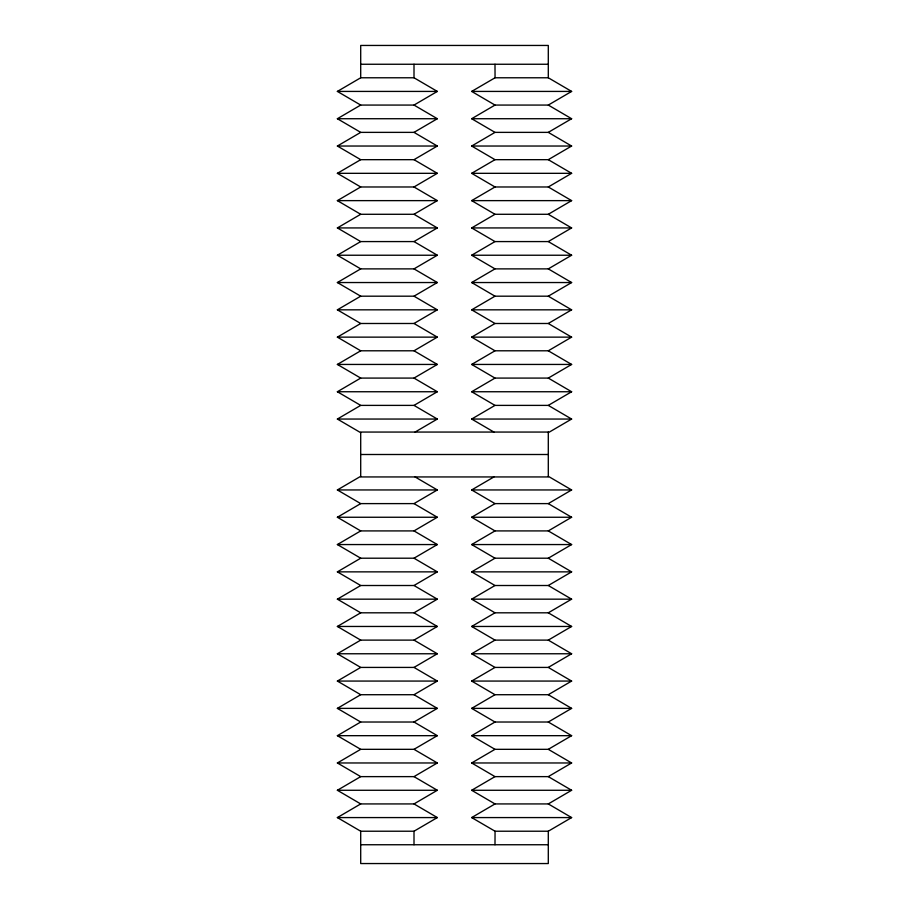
<?xml version="1.0" encoding="UTF-8"?>
<svg xmlns="http://www.w3.org/2000/svg" width="909" height="909" viewBox="0 0 909 909"><rect width="100%" height="100%" fill="white"/><g stroke="black" fill="none" stroke-linecap="round" stroke-linejoin="round"><path stroke-width="1.36" d="M494.996 844.745L495.053 831.224L471.669 817.577L494.996 803.931L548.297 803.931L571.625 817.577L548.297 831.224L495.007 831.224M337.375 91.423L360.703 77.776L414.004 77.776L437.331 91.423L414.004 105.069L360.703 105.069L337.375 91.423L437.331 91.423M360.703 132.373L337.375 146.031L360.703 159.677L414.004 159.677L437.331 146.031L414.004 132.373L360.703 132.373L337.375 118.727L360.703 105.069M471.669 91.423L495.053 77.776L548.297 77.776L571.625 91.423L548.297 105.069L494.996 105.069L471.669 91.423L571.625 91.423M414.004 159.677L437.331 173.324L414.004 186.981L360.703 186.981L337.375 173.324L360.703 159.677M414.004 132.373L437.331 118.727L414.004 105.069M494.996 132.373L471.669 146.031L494.996 159.677L548.297 159.677L571.625 146.031L548.297 132.373L494.996 132.373L471.669 118.727L494.996 105.069M414.004 186.981L437.331 200.628L414.004 214.285L360.703 214.285L337.375 200.628L360.703 186.981M414.004 268.882L437.331 282.54L414.004 296.186L360.703 296.186L337.375 282.54L360.703 268.882L414.004 268.882L437.331 255.236L414.004 241.578L360.703 241.578L337.375 227.932L360.703 214.285M548.297 159.677L571.625 173.324L548.297 186.981L494.996 186.981L471.669 173.324L494.996 159.677M360.703 268.882L337.375 255.236L360.703 241.578M548.297 132.373L571.625 118.727L548.297 105.069M548.297 186.981L571.625 200.628L548.297 214.285L494.996 214.285L471.669 200.628L494.996 186.981M414.004 241.578L437.331 227.932L414.004 214.285M548.297 268.882L571.625 282.54L548.297 296.186L494.996 296.186L471.669 282.54L494.996 268.882L548.297 268.882L571.625 255.236L548.297 241.578L494.996 241.578L471.669 227.932L494.996 214.285M414.004 350.794L437.331 364.441L414.004 378.087L360.703 378.087L337.375 364.441L360.703 350.794L414.004 350.794L437.331 337.137L414.004 323.49L360.703 323.49L337.375 309.833L360.703 296.186M494.996 268.882L471.669 255.236L494.996 241.578M360.703 350.794L337.375 337.137L360.703 323.49M548.297 241.578L571.625 227.932L548.297 214.285M414.004 323.49L437.331 309.833L414.004 296.186M493.905 432.059L471.669 419.049L494.996 405.391L548.297 405.391L571.625 391.745L548.297 378.087L494.996 378.087L471.669 364.441L494.996 350.794L548.297 350.794L571.625 337.137L548.297 323.49L494.996 323.49L471.669 309.833L494.996 296.186M414.004 378.087L437.331 391.745L414.004 405.391L360.703 405.391L337.375 391.745L360.703 378.087M494.996 350.794L471.669 337.137L494.996 323.49M360.703 432.695L337.375 419.049L360.703 405.391M548.297 323.49L571.625 309.833L548.297 296.186M494.996 405.391L471.669 391.745L494.996 378.087M415.095 432.059L437.331 419.049L414.004 405.391M415.095 476.941L437.331 489.951L414.004 503.609L360.703 503.609L337.375 489.951L360.703 476.305M548.297 378.087L571.625 364.441L548.297 350.794M414.004 612.814L437.331 626.46L414.004 640.118L360.703 640.118L337.375 626.46L360.703 612.814L414.004 612.814L437.331 599.167L414.004 585.51L360.703 585.51L337.375 571.863L360.703 558.206L414.004 558.206L437.331 544.559L414.004 530.913L360.703 530.913L337.375 517.255L360.703 503.609M360.703 558.206L337.375 544.559L360.703 530.913M548.297 432.695L571.625 419.049L548.297 405.391M548.297 476.305L571.625 489.951L548.297 503.609L494.996 503.609L471.669 489.951L493.905 476.941M414.004 530.913L437.331 517.255L414.004 503.609M548.297 612.814L571.625 626.46L548.297 640.118L494.996 640.118L471.669 626.46L494.996 612.814L548.297 612.814L571.625 599.167L548.297 585.51L494.996 585.51L471.669 571.863L494.996 558.206L548.297 558.206L571.625 544.559L548.297 530.913L494.996 530.913L471.669 517.255L494.996 503.609M360.703 612.814L337.375 599.167L360.703 585.51M494.996 558.206L471.669 544.559L494.996 530.913M414.004 585.51L437.331 571.863L414.004 558.206M360.703 722.019L337.375 735.676L360.703 749.323L414.004 749.323L437.331 735.676L414.004 722.019L360.703 722.019L337.375 708.372L360.703 694.715L414.004 694.715L437.331 681.068L414.004 667.422L360.703 667.422L337.375 653.764L360.703 640.118M548.297 530.913L571.625 517.255L548.297 503.609M494.996 612.814L471.669 599.167L494.996 585.51M360.703 694.715L337.375 681.068L360.703 667.422M548.297 585.51L571.625 571.863L548.297 558.206M414.004 667.422L437.331 653.764L414.004 640.118M494.996 722.019L471.669 735.676L494.996 749.323L548.297 749.323L571.625 735.676L548.297 722.019L494.996 722.019L471.669 708.372L494.996 694.715L548.297 694.715L571.625 681.068L548.297 667.422L494.996 667.422L471.669 653.764L494.996 640.118M494.996 694.715L471.669 681.068L494.996 667.422M414.004 749.323L437.331 762.969L414.004 776.627L360.703 776.627L337.375 762.969L360.703 749.323M414.004 722.019L437.331 708.372L414.004 694.715M360.703 803.931L337.375 817.577L360.703 831.224L414.004 831.224L437.331 817.577L414.004 803.931L360.703 803.931L337.375 790.273L360.703 776.627M548.297 667.422L571.625 653.764L548.297 640.118M548.297 749.323L571.625 762.969L548.297 776.627L494.996 776.627L471.669 762.969L494.996 749.323M548.297 722.019L571.625 708.372L548.297 694.715M414.004 803.931L437.331 790.273L414.004 776.627M494.996 803.931L471.669 790.273L494.996 776.627M548.297 803.931L571.625 790.273L548.297 776.627M360.703 64.255L548.297 64.255M337.375 118.727L437.331 118.727M471.669 118.727L571.625 118.727M337.375 146.031L437.331 146.031M471.669 146.031L571.625 146.031M337.375 173.324L437.331 173.324M471.669 173.324L571.625 173.324M337.375 200.628L437.331 200.628M471.669 200.628L571.625 200.628M337.375 227.932L437.331 227.932M471.669 227.932L571.625 227.932M337.375 255.236L437.331 255.236M471.669 255.236L571.625 255.236M337.375 282.54L437.331 282.54M471.669 282.54L571.625 282.54M337.375 309.833L437.331 309.833M471.669 309.833L571.625 309.833M337.375 337.137L437.331 337.137M471.669 337.137L571.625 337.137M337.375 364.441L437.331 364.441M471.669 364.441L571.625 364.441M337.375 391.745L437.331 391.745M471.669 391.745L571.625 391.745M337.375 419.049L437.331 419.049M471.669 419.049L571.625 419.049M360.703 454.5L548.297 454.5M337.375 489.951L437.331 489.951M471.669 489.951L571.625 489.951M337.375 517.255L437.331 517.255M471.669 517.255L571.625 517.255M337.375 544.559L437.331 544.559M471.669 544.559L571.625 544.559M337.375 571.863L437.331 571.863M471.669 571.863L571.625 571.863M337.375 599.167L437.331 599.167M471.669 599.167L571.625 599.167M337.375 626.46L437.331 626.46M471.669 626.46L571.625 626.46M337.375 653.764L437.331 653.764M471.669 653.764L571.625 653.764M337.375 681.068L437.331 681.068M471.669 681.068L571.625 681.068M337.375 708.372L437.331 708.372M471.669 708.372L571.625 708.372M337.375 735.676L437.331 735.676M471.669 735.676L571.625 735.676M337.375 762.969L437.331 762.969M471.669 762.969L571.625 762.969M337.375 790.273L437.331 790.273M471.669 790.273L571.625 790.273M337.375 817.577L437.331 817.577M471.669 817.577L571.625 817.577M360.703 844.745L548.297 844.745M494.996 64.255L495.053 77.776M548.297 77.776L548.297 45.45L360.703 45.45L360.703 77.776M548.297 831.224L548.297 863.55L360.703 863.55L360.703 831.224M414.004 64.255L414.004 77.776M414.004 831.224L414.004 844.745M548.297 432.059L360.703 432.059L360.703 476.941L548.297 476.941L548.297 432.059"/></g></svg>
